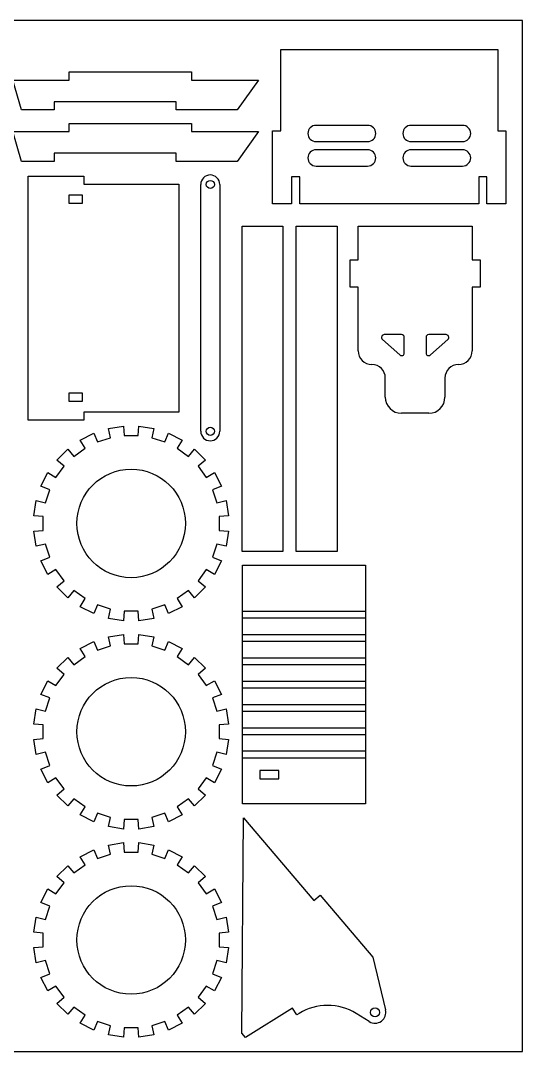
# Model space of a CAD drawing. Extents: x 0 to 500, y 0 to 380.
# Drawn here: x 315 to 500, y 0 to 380 of the extents above; entities that cross this region are included whole.
import ezdxf

# ---------------------------------------------------------------- set-up
doc = ezdxf.new("R2010")
doc.units = 0
doc.header["$MEASUREMENT"] = 0
for name, color, linetype in [('01', 5, 'Continuous'), ('02', 1, 'Continuous'), ('DEFAULT', 7, 'Continuous')]:
    doc.layers.add(name, color=color, linetype=linetype)

msp = doc.modelspace()

# ---------------------------------------------------------------- linework, layer by layer
at = {"layer": '01'}
msp.add_lwpolyline([(0, 0), (500, 0), (500, 380), (0, 380)], close=True, dxfattribs=at)
at = {"layer": '02'}
for p, q in [((396.8366, 162.2368), (442.2132, 162.2368)), ((442.2132, 159.6532), (396.8366, 159.6532)), ((396.8366, 153.6532), (442.2132, 153.6532)), ((442.2132, 151.0696), (396.8366, 151.0696)), ((396.8366, 145.0696), (442.2132, 145.0696)), ((442.2132, 142.486), (396.8366, 142.486)), ((396.8366, 136.486), (442.2132, 136.486)), ((442.2132, 133.9024), (396.8366, 133.9024)), ((396.8366, 127.9024), (442.2132, 127.9024)), ((442.2132, 125.3188), (396.8366, 125.3188)), ((396.8366, 119.3188), (442.2132, 119.3188)), ((442.2132, 116.7352), (396.8366, 116.7352)), ((442.2132, 110.7352), (396.8366, 110.7352)), ((442.2132, 108.1516), (396.8366, 108.1516))]:
    msp.add_line(p, q, dxfattribs=at)
at = {"layer": 'DEFAULT'}
for p, q in [((410.9354, 339.3945), (410.9354, 369.3945)), ((410.9354, 369.3945), (490.9354, 369.3945)), ((490.9354, 369.3945), (490.9354, 339.3945)), ((332.9737, 358.1067), (332.9737, 361.1067)), ((332.9737, 361.1067), (377.9737, 361.1067)), ((377.9737, 361.1067), (377.9737, 358.1067)), ((315.3403, 347.1067), (312.1237, 358.1067)), ((312.1237, 358.1067), (332.9737, 358.1067)), ((377.9737, 358.1067), (402.7599, 358.1067)), ((402.7599, 358.1067), (394.8531, 347.1067)), ((372.3403, 350.1067), (327.3403, 350.1067)), ((327.3403, 350.1067), (327.3403, 347.1067)), ((372.3403, 347.1067), (372.3403, 350.1067)), ((327.3403, 347.1067), (315.3403, 347.1067)), ((394.8531, 347.1067), (372.3403, 347.1067)), ((332.9737, 339.1051), (332.9737, 342.1051)), ((332.9737, 342.1051), (377.9737, 342.1051)), ((377.9737, 342.1051), (377.9737, 339.1051)), ((315.3403, 328.1051), (312.1237, 339.1051)), ((312.1237, 339.1051), (332.9737, 339.1051)), ((377.9737, 339.1051), (402.7599, 339.1051)), ((402.7599, 339.1051), (394.8531, 328.1051)), ((407.9354, 312.3945), (407.9354, 339.3945)), ((407.9354, 339.3945), (410.9354, 339.3945)), ((442.9354, 341.3945), (423.9354, 341.3945)), ((477.9354, 341.3945), (458.9354, 341.3945)), ((490.9354, 339.3945), (493.9354, 339.3945)), ((493.9354, 339.3945), (493.9354, 312.3945)), ((423.9354, 335.3945), (433.4354, 335.3945)), ((433.4354, 335.3945), (442.9354, 335.3945)), ((458.9354, 335.3945), (468.4354, 335.3945)), ((468.4354, 335.3945), (477.9354, 335.3945)), ((372.3403, 331.1051), (327.3403, 331.1051)), ((327.3403, 331.1051), (327.3403, 328.1051)), ((372.3403, 328.1051), (372.3403, 331.1051)), ((442.9354, 332.3945), (423.9354, 332.3945)), ((477.9354, 332.3945), (458.9354, 332.3945)), ((327.3403, 328.1051), (315.3403, 328.1051)), ((394.8531, 328.1051), (372.3403, 328.1051)), ((423.9354, 326.3945), (433.4354, 326.3945)), ((433.4354, 326.3945), (442.9354, 326.3945)), ((458.9354, 326.3945), (468.4354, 326.3945)), ((468.4354, 326.3945), (477.9354, 326.3945)), ((317.8105, 232.6973), (317.8105, 322.6973)), ((317.8105, 322.6973), (338.265, 322.6973)), ((338.265, 322.6973), (338.265, 319.6973)), ((338.265, 319.6973), (373.3105, 319.6973)), ((373.3105, 319.6973), (373.3105, 235.6973)), ((381.4377, 274.1006), (381.4377, 319.6006)), ((388.4377, 319.6006), (388.4377, 228.6006)), ((417.9354, 322.3945), (414.9354, 322.3945)), ((414.9354, 322.3945), (414.9354, 312.3945)), ((417.9354, 312.3945), (417.9354, 322.3945)), ((486.9354, 322.3945), (483.9354, 322.3945)), ((483.9354, 322.3945), (483.9354, 312.3945)), ((486.9354, 312.3945), (486.9354, 322.3945)), ((337.8105, 315.6973), (332.8105, 315.6973)), ((332.8105, 315.6973), (332.8105, 312.6973)), ((337.8105, 312.6973), (337.8105, 315.6973)), ((332.8105, 312.6973), (337.8105, 312.6973)), ((414.9354, 312.3945), (407.9354, 312.3945)), ((483.9354, 312.3945), (417.9354, 312.3945)), ((493.9354, 312.3945), (486.9354, 312.3945)), ((396.6625, 184.2395), (396.6625, 304.2395)), ((396.6625, 304.2395), (411.6625, 304.2395)), ((411.6625, 304.2395), (411.6625, 184.2395)), ((416.664, 184.2395), (416.664, 304.2395)), ((416.664, 304.2395), (431.664, 304.2395)), ((431.664, 304.2395), (431.664, 184.2395)), ((439.4701, 304.2395), (481.4701, 304.2395)), ((439.4701, 291.77), (439.4701, 304.2395)), ((481.4701, 304.2395), (481.4701, 291.77)), ((436.4701, 281.77), (436.4701, 291.77)), ((436.4701, 291.77), (439.4701, 291.77)), ((481.4701, 291.77), (484.4701, 291.77)), ((484.4701, 291.77), (484.4701, 281.77)), ((439.4701, 281.77), (436.4701, 281.77)), ((439.4701, 258.2395), (439.4701, 281.77)), ((484.4701, 281.77), (481.4701, 281.77)), ((481.4701, 281.77), (481.4701, 258.2395)), ((381.4377, 228.6006), (381.4377, 274.1006)), ((448.4071, 262.4962), (454.8012, 256.7415)), ((452.2731, 264.2395), (449.0761, 264.2395)), ((455.4701, 264.2395), (452.2732, 264.2395)), ((456.4701, 257.4848), (456.4701, 263.2395)), ((464.4701, 263.2395), (464.4701, 260.3622)), ((471.8642, 264.2395), (465.4701, 264.2395)), ((466.1391, 256.7415), (472.5331, 262.4962)), ((464.4701, 260.3622), (464.4701, 257.4848)), ((449.4701, 241.2395), (449.4701, 248.2395)), ((471.4701, 248.2395), (471.4701, 241.2395)), ((337.8105, 242.6973), (332.8105, 242.6973)), ((332.8105, 242.6973), (332.8105, 239.6973)), ((332.8105, 239.6973), (337.8105, 239.6973)), ((337.8105, 239.6973), (337.8105, 242.6973)), ((373.3105, 235.6973), (338.265, 235.6973)), ((338.265, 235.6973), (338.265, 232.6973)), ((338.265, 232.6973), (317.8105, 232.6973)), ((465.4701, 235.2395), (455.4701, 235.2395)), ((347.3659, 229.6364), (352.9454, 230.5201)), ((348.1829, 226.2331), (347.3659, 229.6364)), ((352.9454, 230.5201), (353.22, 227.0309)), ((358.3198, 227.0309), (358.5944, 230.5201)), ((358.5944, 230.5201), (364.174, 229.6364)), ((364.174, 229.6364), (363.3569, 226.2331)), ((336.9601, 225.3261), (341.9933, 227.8907)), ((338.7888, 222.3419), (336.9601, 225.3261)), ((341.9933, 227.8907), (343.3327, 224.6572)), ((343.3327, 224.6572), (348.1829, 226.2331)), ((353.22, 227.0309), (358.3198, 227.0309)), ((363.3569, 226.2331), (368.2071, 224.6572)), ((368.2071, 224.6572), (369.5465, 227.8907)), ((369.5465, 227.8907), (374.5799, 225.3261)), ((374.5799, 225.3261), (372.7511, 222.3419)), ((328.3954, 218.0112), (332.3899, 222.0057)), ((332.3899, 222.0057), (334.663, 219.3443)), ((334.663, 219.3443), (338.7888, 222.3419)), ((372.7511, 222.3419), (376.877, 219.3443)), ((376.877, 219.3443), (379.15, 222.0057)), ((379.15, 222.0057), (383.1445, 218.0112)), ((331.0568, 215.7381), (328.3954, 218.0112)), ((383.1445, 218.0112), (380.4831, 215.7381)), ((322.5104, 208.4077), (325.075, 213.441)), ((325.075, 213.441), (328.0592, 211.6123)), ((328.0592, 211.6123), (331.0568, 215.7381)), ((380.4831, 215.7381), (383.4807, 211.6123)), ((383.4807, 211.6123), (386.465, 213.441)), ((386.465, 213.441), (389.0296, 208.4077)), ((325.7439, 207.0683), (322.5104, 208.4077)), ((324.168, 202.2181), (325.7439, 207.0683)), ((389.0296, 208.4077), (385.796, 207.0683)), ((385.796, 207.0683), (387.3719, 202.218)), ((319.881, 197.4556), (320.7647, 203.0351)), ((320.7647, 203.0351), (324.168, 202.2181)), ((387.3719, 202.218), (390.7751, 203.0351)), ((390.7751, 203.0351), (391.6588, 197.4556)), ((323.3702, 197.181), (319.881, 197.4556)), ((323.3702, 192.0811), (323.3702, 197.181)), ((391.6588, 197.4556), (388.1696, 197.181)), ((388.1696, 197.181), (388.1696, 192.0813)), ((319.881, 191.8065), (323.3702, 192.0811)), ((320.7647, 186.2271), (319.881, 191.8065)), ((388.1696, 192.0813), (391.6588, 191.8065)), ((391.6588, 191.8065), (390.7751, 186.2271)), ((324.168, 187.0441), (320.7647, 186.2271)), ((325.7439, 182.1939), (324.168, 187.0441)), ((387.3719, 187.0441), (385.796, 182.1939)), ((390.7751, 186.2271), (387.3719, 187.0441)), ((411.6625, 184.2395), (396.6625, 184.2395)), ((431.664, 184.2395), (416.664, 184.2395)), ((322.5104, 180.8545), (325.7439, 182.1939)), ((325.075, 175.8211), (322.5104, 180.8545)), ((385.796, 182.1939), (389.0296, 180.8545)), ((389.0296, 180.8545), (386.465, 175.8211)), ((396.8366, 162.2369), (396.8366, 179.2369)), ((396.8366, 179.2369), (442.2132, 179.2369)), ((442.2132, 179.2369), (442.2132, 162.2369)), ((328.0592, 177.6499), (325.075, 175.8211)), ((331.0568, 173.524), (328.0592, 177.6499)), ((383.4807, 177.6499), (380.4831, 173.524)), ((386.465, 175.8211), (383.4807, 177.6499)), ((328.3954, 171.2509), (331.0568, 173.524)), ((332.3899, 167.2565), (328.3954, 171.2509)), ((383.1445, 171.2509), (379.15, 167.2565)), ((380.4831, 173.524), (383.1445, 171.2509)), ((334.663, 169.9179), (332.3899, 167.2565)), ((338.7888, 166.9203), (334.663, 169.9179)), ((376.877, 169.9179), (372.7511, 166.9203)), ((379.15, 167.2565), (376.877, 169.9179)), ((336.9601, 163.936), (338.7888, 166.9203)), ((341.9933, 161.3714), (336.9601, 163.936)), ((343.3327, 164.605), (341.9933, 161.3714)), ((348.1829, 163.029), (343.3327, 164.605)), ((368.2071, 164.605), (363.3569, 163.0291)), ((369.5465, 161.3714), (368.2071, 164.605)), ((374.5799, 163.936), (369.5465, 161.3714)), ((372.7511, 166.9203), (374.5799, 163.936)), ((347.3659, 159.6258), (348.1829, 163.029)), ((352.9454, 158.742), (347.3659, 159.6258)), ((353.22, 162.2313), (352.9454, 158.742)), ((358.3198, 162.2313), (353.22, 162.2313)), ((358.5944, 158.742), (358.3198, 162.2313)), ((364.174, 159.6258), (358.5944, 158.742)), ((363.3569, 163.0291), (364.174, 159.6258)), ((396.8366, 159.6533), (396.8366, 162.2369)), ((396.8366, 153.6533), (396.8366, 159.6533)), ((442.2132, 162.2369), (442.2132, 159.6533)), ((442.2132, 159.6533), (442.2132, 153.6533)), ((347.3659, 152.8569), (352.9454, 153.7406)), ((348.1829, 149.4536), (347.3659, 152.8569)), ((352.9454, 153.7406), (353.22, 150.2514)), ((358.3198, 150.2514), (358.5944, 153.7406)), ((358.5944, 153.7406), (364.174, 152.8569)), ((364.174, 152.8569), (363.3569, 149.4536)), ((396.8366, 151.0697), (396.8366, 153.6533)), ((442.2132, 153.6533), (442.2132, 151.0697)), ((336.9601, 148.5466), (341.9933, 151.1113)), ((338.7888, 145.5623), (336.9601, 148.5466)), ((341.9933, 151.1113), (343.3327, 147.8777)), ((343.3327, 147.8777), (348.1829, 149.4536)), ((353.22, 150.2514), (358.3198, 150.2514)), ((363.3569, 149.4536), (368.2071, 147.8777)), ((368.2071, 147.8777), (369.5465, 151.1113)), ((369.5465, 151.1113), (374.5799, 148.5466)), ((374.5799, 148.5466), (372.7511, 145.5623)), ((396.8366, 145.0697), (396.8366, 151.0697)), ((442.2132, 151.0697), (442.2132, 145.0697)), ((328.3954, 141.2316), (332.3899, 145.2262)), ((332.3899, 145.2262), (334.663, 142.5647)), ((334.663, 142.5647), (338.7888, 145.5623)), ((372.7511, 145.5623), (376.877, 142.5647)), ((376.877, 142.5647), (379.15, 145.2262)), ((379.15, 145.2262), (383.1445, 141.2316)), ((396.8366, 142.4861), (396.8366, 145.0697)), ((442.2132, 145.0697), (442.2132, 142.4861)), ((331.0568, 138.9586), (328.3954, 141.2316)), ((383.1445, 141.2316), (380.4831, 138.9586)), ((396.8366, 136.4861), (396.8366, 142.4861)), ((442.2132, 142.4861), (442.2132, 136.4861)), ((328.0592, 134.8327), (331.0568, 138.9586)), ((380.4831, 138.9586), (383.4807, 134.8327)), ((322.5104, 131.6282), (325.075, 136.6615)), ((325.075, 136.6615), (328.0592, 134.8327)), ((383.4807, 134.8327), (386.465, 136.6615)), ((386.465, 136.6615), (389.0296, 131.6282)), ((396.8366, 133.9025), (396.8366, 136.4861)), ((396.8366, 127.9025), (396.8366, 133.9025)), ((442.2132, 136.4861), (442.2132, 133.9025)), ((442.2132, 133.9025), (442.2132, 127.9025)), ((325.7439, 130.2888), (322.5104, 131.6282)), ((324.168, 125.4386), (325.7439, 130.2888)), ((389.0296, 131.6282), (385.796, 130.2888)), ((385.796, 130.2888), (387.3719, 125.4386)), ((319.881, 120.6761), (320.7647, 126.2556)), ((320.7647, 126.2556), (324.168, 125.4386)), ((387.3719, 125.4386), (390.7751, 126.2556)), ((390.7751, 126.2556), (391.6588, 120.6761)), ((396.8366, 125.3188), (396.8366, 127.9025)), ((442.2132, 127.9025), (442.2132, 125.3188)), ((396.8366, 119.3188), (396.8366, 125.3188)), ((442.2132, 125.3188), (442.2132, 119.3188)), ((323.3702, 120.4015), (319.881, 120.6761)), ((323.3702, 115.3017), (323.3702, 120.4015)), ((391.6588, 120.6761), (388.1696, 120.4015)), ((388.1696, 120.4015), (388.1696, 115.3017)), ((396.8366, 116.7352), (396.8366, 119.3188)), ((442.2132, 119.3188), (442.2132, 116.7352)), ((319.881, 115.0271), (323.3702, 115.3017)), ((320.7647, 109.4476), (319.881, 115.0271)), ((388.1696, 115.3017), (391.6588, 115.0271)), ((391.6588, 115.0271), (390.7751, 109.4476)), ((396.8366, 110.7352), (396.8366, 116.7352)), ((442.2132, 116.7352), (442.2132, 110.7352)), ((324.168, 110.2646), (320.7647, 109.4476)), ((325.7439, 105.4144), (324.168, 110.2646)), ((387.3719, 110.2646), (385.796, 105.4144)), ((390.7751, 109.4476), (387.3719, 110.2646)), ((396.8366, 108.1516), (396.8366, 110.7352)), ((442.2132, 110.7352), (442.2132, 108.1516)), ((396.8366, 91.2368), (396.8366, 108.1516)), ((442.2132, 108.1516), (442.2132, 91.2368)), ((322.5104, 104.075), (325.7439, 105.4144)), ((325.075, 99.0416), (322.5104, 104.075)), ((385.796, 105.4144), (389.0296, 104.075)), ((389.0296, 104.075), (386.465, 99.0416)), ((410.2214, 103.5384), (403.2214, 103.5384)), ((403.2214, 103.5384), (403.2214, 100.5384)), ((410.2214, 100.5384), (410.2214, 103.5384)), ((328.0592, 100.8704), (325.075, 99.0416)), ((331.0568, 96.7445), (328.0592, 100.8704)), ((383.4807, 100.8704), (380.4831, 96.7445)), ((386.465, 99.0416), (383.4807, 100.8704)), ((403.2214, 100.5384), (410.2214, 100.5384)), ((328.3954, 94.4715), (331.0568, 96.7445)), ((380.4831, 96.7445), (383.1445, 94.4715)), ((332.3899, 90.477), (328.3954, 94.4715)), ((334.663, 93.1384), (332.3899, 90.477)), ((338.7888, 90.1408), (334.663, 93.1384)), ((376.877, 93.1384), (372.7511, 90.1408)), ((379.15, 90.477), (376.877, 93.1384)), ((383.1445, 94.4715), (379.15, 90.477)), ((442.2132, 91.2368), (396.8366, 91.2368)), ((336.9601, 87.1565), (338.7888, 90.1408)), ((343.3327, 87.8255), (341.9933, 84.5919)), ((348.1829, 86.2496), (343.3327, 87.8255)), ((368.2071, 87.8255), (363.3569, 86.2496)), ((369.5465, 84.5919), (368.2071, 87.8255)), ((372.7511, 90.1408), (374.5799, 87.1565)), ((341.9933, 84.5919), (336.9601, 87.1565)), ((347.3659, 82.8463), (348.1829, 86.2496)), ((353.22, 85.4518), (352.9454, 81.9626)), ((358.3198, 85.4518), (353.22, 85.4518)), ((358.5944, 81.9626), (358.3198, 85.4518)), ((363.3569, 86.2496), (364.174, 82.8463)), ((374.5799, 87.1565), (369.5465, 84.5919)), ((396.6003, 6.6695), (397.1744, 86.0652)), ((397.1744, 86.0652), (423.1523, 55.649)), ((352.9454, 81.9626), (347.3659, 82.8463)), ((364.174, 82.8463), (358.5944, 81.9626)), ((347.3659, 76.0772), (352.9454, 76.9609)), ((348.1829, 72.6739), (347.3659, 76.0772)), ((352.9454, 76.9609), (353.22, 73.4717)), ((358.3198, 73.4717), (358.5944, 76.9609)), ((358.5944, 76.9609), (364.174, 76.0772)), ((364.174, 76.0772), (363.3569, 72.6739)), ((336.9601, 71.767), (341.9933, 74.3316)), ((341.9933, 74.3316), (343.3327, 71.098)), ((343.3327, 71.098), (348.1829, 72.6739)), ((353.22, 73.4717), (358.3198, 73.4717)), ((363.3569, 72.6739), (368.2071, 71.098)), ((368.2071, 71.098), (369.5465, 74.3316)), ((369.5465, 74.3316), (374.5799, 71.767)), ((328.3954, 64.452), (332.3899, 68.4465)), ((332.3899, 68.4465), (334.663, 65.7851)), ((334.663, 65.7851), (338.7888, 68.7827)), ((338.7888, 68.7827), (336.9601, 71.767)), ((374.5799, 71.767), (372.7511, 68.7827)), ((372.7511, 68.7827), (376.877, 65.7851)), ((376.877, 65.7851), (379.15, 68.4465)), ((379.15, 68.4465), (383.1445, 64.452)), ((328.0592, 58.0531), (331.0568, 62.179)), ((331.0568, 62.179), (328.3954, 64.452)), ((383.1445, 64.452), (380.4831, 62.179)), ((380.4831, 62.179), (383.4807, 58.0531)), ((322.5104, 54.8485), (325.075, 59.8819)), ((325.075, 59.8819), (328.0592, 58.0531)), ((383.4807, 58.0531), (386.465, 59.8819)), ((386.465, 59.8819), (389.0296, 54.8485)), ((423.1523, 55.649), (425.4335, 57.5973)), ((425.4336, 57.5972), (444.9171, 34.7851)), ((325.7439, 53.5091), (322.5104, 54.8485)), ((324.168, 48.6589), (325.7439, 53.5091)), ((389.0296, 54.8485), (385.796, 53.5091)), ((385.796, 53.5091), (387.3719, 48.6589)), ((319.881, 43.8964), (320.7647, 49.4759)), ((320.7647, 49.4759), (324.168, 48.6589)), ((387.3719, 48.6589), (390.7751, 49.4759)), ((390.7751, 49.4759), (391.6588, 43.8964)), ((323.3702, 43.6218), (319.881, 43.8964)), ((323.3702, 38.522), (323.3702, 43.6218)), ((391.6588, 43.8964), (388.1696, 43.6218)), ((388.1696, 43.6218), (388.1696, 38.522)), ((319.881, 38.2474), (323.3702, 38.522)), ((320.7647, 32.6679), (319.881, 38.2474)), ((388.1696, 38.522), (391.6588, 38.2474)), ((391.6588, 38.2474), (390.7751, 32.6679)), ((444.9171, 34.7851), (449.5609, 15.3149)), ((324.168, 33.4849), (320.7647, 32.6679)), ((325.7439, 28.6347), (324.168, 33.4849)), ((387.3719, 33.4849), (385.796, 28.6347)), ((390.7751, 32.6679), (387.3719, 33.4849)), ((322.5104, 27.2953), (325.7439, 28.6347)), ((325.075, 22.262), (322.5104, 27.2953)), ((385.796, 28.6347), (389.0296, 27.2953)), ((389.0296, 27.2953), (386.465, 22.262)), ((328.0592, 24.0907), (325.075, 22.262)), ((331.0568, 19.9648), (328.0592, 24.0907)), ((383.4807, 24.0907), (380.4831, 19.9648)), ((386.465, 22.262), (383.4807, 24.0907)), ((328.3954, 17.6918), (331.0568, 19.9648)), ((380.4831, 19.9648), (383.1445, 17.6918)), ((332.3899, 13.6973), (328.3954, 17.6918)), ((334.663, 16.3587), (332.3899, 13.6973)), ((338.7888, 13.3611), (334.663, 16.3587)), ((376.877, 16.3587), (372.7511, 13.3611)), ((379.15, 13.6973), (376.877, 16.3587)), ((383.1445, 17.6918), (379.15, 13.6973)), ((415.2451, 15.979), (397.8769, 5.1747)), ((416.8297, 13.4317), (415.2451, 15.979)), ((336.9601, 10.3769), (338.7888, 13.3611)), ((372.7511, 13.3611), (374.5799, 10.3769)), ((417.6537, 13.9442), (416.8297, 13.4317)), ((443.5658, 10.9851), (438.739, 13.9708)), ((341.9933, 7.8122), (336.9601, 10.3769)), ((343.3327, 11.0458), (341.9933, 7.8122)), ((348.1829, 9.4699), (343.3327, 11.0458)), ((347.3659, 6.0666), (348.1829, 9.4699)), ((353.22, 8.6721), (352.9454, 5.1829)), ((358.3198, 8.6721), (353.22, 8.6721)), ((358.5944, 5.1829), (358.3198, 8.6721)), ((368.2071, 11.0458), (363.3569, 9.4699)), ((363.3569, 9.4699), (364.174, 6.0666)), ((369.5465, 7.8122), (368.2071, 11.0458)), ((374.5799, 10.3769), (369.5465, 7.8122)), ((352.9454, 5.1829), (347.3659, 6.0666)), ((364.174, 6.0666), (358.5944, 5.1829)), ((397.8769, 5.1747), (396.6003, 6.6695))]:
    msp.add_line(p, q, dxfattribs=at)
for centre, radius in [((384.9377, 319.6006), 1.5), ((384.9377, 228.6006), 1.5), ((355.7699, 194.6311), 19.9999), ((355.7699, 117.8515), 19.9999), ((355.7699, 41.072), 20), ((445.6701, 14.3869), 1.6447)]:
    msp.add_circle(centre, radius, dxfattribs=at)
for centre, radius, start, end in [((423.9354, 338.3945), 3, 90, 270), ((442.9354, 338.3945), 3, 270, 90), ((458.9354, 338.3945), 3, 90, 270), ((477.9354, 338.3945), 3, 270, 90), ((423.9354, 329.3945), 3, 90, 270), ((442.9354, 329.3945), 3, 270, 90), ((458.9354, 329.3945), 3, 90, 270), ((477.9354, 329.3945), 3, 270, 90), ((384.9377, 319.6006), 3.5, 0, 180), ((449.0761, 263.2395), 1, 90, 228.010708), ((455.4701, 263.2395), 1, 0, 90), ((465.4701, 263.2395), 1, 90, 180), ((471.8642, 263.2395), 1, 311.985393, 90), ((444.4701, 258.2395), 5, 180, 270), ((455.4701, 257.4848), 1, 228.014607, 0), ((465.4701, 257.4848), 1, 180, 311.989292), ((476.4701, 258.2395), 5, 270, 0), ((444.4701, 248.2395), 5, 0, 90), ((476.4701, 248.2395), 5, 90, 180), ((455.4701, 241.2395), 6, 180, 270), ((465.4701, 241.2395), 6, 270, 0), ((384.9377, 228.6006), 3.5, 180, 0), ((428.2177, -3.0382), 20, 58.260273, 121.884056), ((445.67, 14.3868), 3.9999, 238.259971, 13.415038)]:
    msp.add_arc(centre, radius, start, end, dxfattribs=at)

doc.saveas('drawing.dxf')
